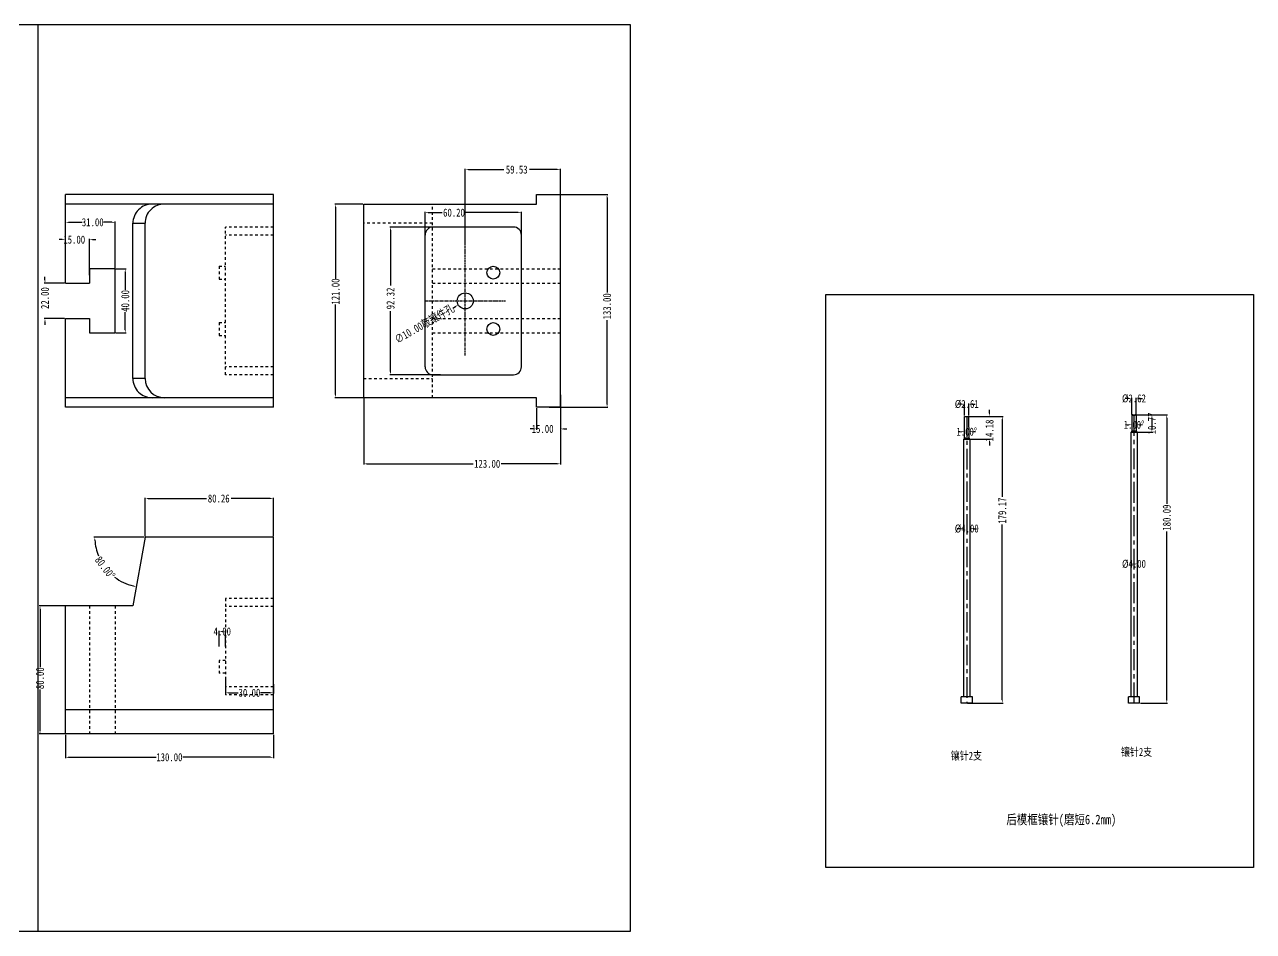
# Model space of a CAD drawing. Header units: millimetres. Extents: x 3432 to 5032, y -1628 to -1061.
# Drawn here: x 4264 to 5032, y -1628 to -1061 of the extents above; entities that cross this region are included whole.
import ezdxf

# ---------------------------------------------------------------- set-up
doc = ezdxf.new("R2010")
doc.units = ezdxf.units.MM
doc.header["$LTSCALE"] = 16.335
doc.header["$PDMODE"] = 3
doc.header["$PDSIZE"] = 0.3125
doc.linetypes.add('CENTER', pattern=[0.6, 0.375, -0.075, 0.075, -0.075])
doc.linetypes.add('HIDDEN', pattern=[0.2, 0.1, -0.1])
doc.layers.get('0').update_dxf_attribs({"linetype": 'CONTINUOUS'})
doc.layers.get('Defpoints').update_dxf_attribs({"linetype": 'CONTINUOUS'})
doc.layers.add('DEFAULT_2', color=8, linetype='HIDDEN')
doc.layers.add('dim', color=82, linetype='CONTINUOUS', lineweight=9)
doc.styles.get("Standard").update_dxf_attribs({"font": 'txt', "width": 0.8})
doc.dimstyles.get("Standard").update_dxf_attribs({"dimtxt": 0.15625, "dimasz": 0.1875, "dimexe": 0.125, "dimexo": 0.0625, "dimtad": 0, "dimtih": 1, "dimtoh": 1, "dimdsep": 46, "dimtxsty": 'Standard', "dimcen": 0.09, "dimadec": 0, "dimazin": 0, "dimtp": 0.01, "dimtm": 0.01, "dimtfac": 1, "dimtofl": 0, "dimtmove": 0, "dimatfit": 3, "dimfxl": 0, "dimtolj": 1, "dimarcsym": 0})
doc.dimstyles.new('STANDARD$0', dxfattribs={"dimscale": 2, "dimtxt": 3, "dimasz": 3, "dimexe": 1.25, "dimexo": 0.625, "dimgap": 0.5, "dimtad": 0, "dimdsep": 46, "dimlunit": 6, "dimtxsty": 'Standard', "dimblk": 'CLOSEDBLANK', "dimcen": 0, "dimclrt": 2, "dimazin": 2, "dimtfac": 2, "dimtmove": 1, "dimatfit": 3, "dimfxl": 0, "dimtolj": 1, "dimtzin": 0, "dimarcsym": 0})

# ---------------------------------------------------------------- blocks, each defined once
blk = doc.blocks.new('*D532')
at = {"layer": 'Defpoints', "color": 0}
for p in [(4534.84, -1236.01), (4543.52, -1231.05)]:
    blk.add_point(p, dxfattribs=at)
at = {"layer": 'dim', "color": 4, "lineweight": -2}
blk.add_line((4531.37, -1237.99), (4533.1, -1237), dxfattribs=at)
at = {"layer": 'dim', "color": 4}
blk.add_solid([(4532.94, -1236.71), (4533.27, -1237.29), (4534.84, -1236.01)], dxfattribs=at)
at = {"layer": 'dim', "color": 6, "insert": (4513.78, -1248.04), "char_height": 5, "attachment_point": 5, "rotation": 29.74925}
blk.add_mtext('\\A1;∅10.00{\\fSimSun|b0|i0|c134|p2;敲镶件孔}', dxfattribs=at)
blk = doc.blocks.new('*D533')
at = {"layer": 'Defpoints', "color": 0}
for p in [(4598.71, -1151.5), (4598.71, -1193.21), (4539.18, -1199.37)]:
    blk.add_point(p, dxfattribs=at)
at = {"layer": 'dim', "color": 4, "lineweight": -2}
for p, q in [((4539.18, -1198.87), (4539.18, -1151)), ((4541.18, -1151.5), (4563.34, -1151.5)), ((4596.71, -1151.5), (4579.34, -1151.5)), ((4598.71, -1192.71), (4598.71, -1151))]:
    blk.add_line(p, q, dxfattribs=at)
at = {"layer": 'dim', "color": 4}
for points in [[(4541.18, -1151.17), (4541.18, -1151.84), (4539.18, -1151.5)], [(4596.71, -1151.17), (4596.71, -1151.84), (4598.71, -1151.5)]]:
    blk.add_solid(points, dxfattribs=at)
at = {"layer": 'dim', "color": 6, "insert": (4571.34, -1151.5), "char_height": 5, "attachment_point": 5}
blk.add_mtext('\\A1;59.53', dxfattribs=at)
blk = doc.blocks.new('*D534')
at = {"layer": 'Defpoints', "color": 0}
for p in [(4583.71, -1300.03), (4598.71, -1300.03), (4583.71, -1313.53)]:
    blk.add_point(p, dxfattribs=at)
at = {"layer": 'dim', "color": 4, "lineweight": -2}
for p, q in [((4583.71, -1300.53), (4583.71, -1314.03)), ((4598.71, -1300.53), (4598.71, -1314.03)), ((4581.71, -1313.53), (4579.71, -1313.53)), ((4600.71, -1313.53), (4602.71, -1313.53))]:
    blk.add_line(p, q, dxfattribs=at)
at = {"layer": 'dim', "color": 4}
for points in [[(4581.71, -1313.19), (4581.71, -1313.86), (4583.71, -1313.53)], [(4600.71, -1313.19), (4600.71, -1313.86), (4598.71, -1313.53)]]:
    blk.add_solid(points, dxfattribs=at)
at = {"layer": 'dim', "color": 6, "insert": (4587.53, -1313.53), "char_height": 5, "attachment_point": 5}
blk.add_mtext('\\A1;15.00', dxfattribs=at)
blk = doc.blocks.new('*D535')
at = {"layer": 'Defpoints', "color": 0}
for p in [(4475.71, -1294.03), (4598.71, -1291.72), (4475.71, -1335.33)]:
    blk.add_point(p, dxfattribs=at)
at = {"layer": 'dim', "color": 4, "lineweight": -2}
for p, q in [((4475.71, -1294.53), (4475.71, -1335.83)), ((4598.71, -1292.22), (4598.71, -1335.83)), ((4477.71, -1335.33), (4544.22, -1335.33)), ((4596.71, -1335.33), (4561.55, -1335.33))]:
    blk.add_line(p, q, dxfattribs=at)
at = {"layer": 'dim', "color": 4}
for points in [[(4477.71, -1335), (4477.71, -1335.66), (4475.71, -1335.33)], [(4596.71, -1335), (4596.71, -1335.66), (4598.71, -1335.33)]]:
    blk.add_solid(points, dxfattribs=at)
at = {"layer": 'dim', "color": 6, "insert": (4552.89, -1335.33), "char_height": 5, "attachment_point": 5}
blk.add_mtext('\\A1;123.00', dxfattribs=at)
blk = doc.blocks.new('*D536')
at = {"layer": 'Defpoints', "color": 0}
for p in [(4339.1, -1357.02), (4339.1, -1381.12), (4419.36, -1381.12)]:
    blk.add_point(p, dxfattribs=at)
at = {"layer": 'dim', "color": 4, "lineweight": -2}
for p, q in [((4339.1, -1380.62), (4339.1, -1356.52)), ((4341.1, -1357.02), (4377.49, -1357.02)), ((4417.36, -1357.02), (4392.82, -1357.02)), ((4419.36, -1380.62), (4419.36, -1356.52))]:
    blk.add_line(p, q, dxfattribs=at)
at = {"layer": 'dim', "color": 4}
for points in [[(4341.1, -1356.69), (4341.1, -1357.35), (4339.1, -1357.02)], [(4417.36, -1356.69), (4417.36, -1357.35), (4419.36, -1357.02)]]:
    blk.add_solid(points, dxfattribs=at)
at = {"layer": 'dim', "color": 6, "insert": (4385.15, -1357.02), "char_height": 5, "attachment_point": 5}
blk.add_mtext('\\A1;80.26', dxfattribs=at)
blk = doc.blocks.new('*D537')
at = {"layer": 'Defpoints', "color": 0}
for p in [(4389.36, -1469.69), (4419.36, -1472.58), (4419.36, -1478.4)]:
    blk.add_point(p, dxfattribs=at)
at = {"layer": 'dim', "color": 4, "lineweight": -2}
for p, q in [((4389.36, -1470.19), (4389.36, -1478.9)), ((4419.36, -1473.08), (4419.36, -1478.9)), ((4391.36, -1478.4), (4397.34, -1478.4)), ((4417.36, -1478.4), (4411.34, -1478.4))]:
    blk.add_line(p, q, dxfattribs=at)
at = {"layer": 'dim', "color": 4}
for points in [[(4391.36, -1478.06), (4391.36, -1478.73), (4389.36, -1478.4)], [(4417.36, -1478.06), (4417.36, -1478.73), (4419.36, -1478.4)]]:
    blk.add_solid(points, dxfattribs=at)
at = {"layer": 'dim', "color": 6, "insert": (4404.34, -1478.4), "char_height": 5, "attachment_point": 5}
blk.add_mtext('\\A1;30.00', dxfattribs=at)
blk = doc.blocks.new('*D538')
at = {"layer": 'Defpoints', "color": 0}
for p in [(4385.36, -1440.13), (4385.36, -1450.07), (4389.36, -1450.07)]:
    blk.add_point(p, dxfattribs=at)
at = {"layer": 'dim', "color": 4, "lineweight": -2}
for p, q in [((4385.36, -1449.57), (4385.36, -1439.63)), ((4389.36, -1449.57), (4389.36, -1439.63))]:
    blk.add_line(p, q, dxfattribs=at)
at = {"layer": 'dim', "color": 4}
for points in [[(4387.36, -1439.8), (4387.36, -1440.47), (4385.36, -1440.13)], [(4387.36, -1439.8), (4387.36, -1440.47), (4389.36, -1440.13)]]:
    blk.add_solid(points, dxfattribs=at)
at = {"layer": 'dim', "color": 6, "insert": (4387.36, -1440.13), "char_height": 5, "attachment_point": 5}
blk.add_mtext('\\A1;4.00', dxfattribs=at)
blk = doc.blocks.new('*D539')
at = {"layer": 'Defpoints', "color": 0}
for p in [(4289.36, -1504.12), (4419.36, -1504.12), (4289.36, -1518.68)]:
    blk.add_point(p, dxfattribs=at)
at = {"layer": 'dim', "color": 4, "lineweight": -2}
for p, q in [((4289.36, -1504.62), (4289.36, -1519.18)), ((4419.36, -1504.62), (4419.36, -1519.18)), ((4291.36, -1518.68), (4345.97, -1518.68)), ((4417.36, -1518.68), (4362.64, -1518.68))]:
    blk.add_line(p, q, dxfattribs=at)
at = {"layer": 'dim', "color": 4}
for points in [[(4291.36, -1518.35), (4291.36, -1519.01), (4289.36, -1518.68)], [(4417.36, -1518.35), (4417.36, -1519.01), (4419.36, -1518.68)]]:
    blk.add_solid(points, dxfattribs=at)
at = {"layer": 'dim', "color": 6, "insert": (4354.3, -1518.68), "char_height": 5, "attachment_point": 5}
blk.add_mtext('\\A1;130.00', dxfattribs=at)
blk = doc.blocks.new('*D540')
at = {"layer": 'Defpoints', "color": 0}
for p in [(4339.1, -1381.12), (4339.1, -1381.12), (4419.36, -1381.12), (4320.34, -1406.32), (4331.51, -1424.12)]:
    blk.add_point(p, dxfattribs=at)
at = {"layer": 'dim', "color": 4, "lineweight": -2}
blk.add_line((4338.6, -1381.12), (4307.18, -1381.12), dxfattribs=at)
for start, end in [(183.64846, 202.0193), (232.78634, 256.35154)]:
    blk.add_arc((4339.1, -1381.12), 31.41, start, end, dxfattribs=at)
at = {"layer": 'dim', "color": 4}
for points in [[(4307.41, -1383.13), (4308.08, -1383.11), (4307.68, -1381.12)], [(4331.75, -1411.32), (4331.62, -1411.97), (4333.64, -1412.06)]]:
    blk.add_solid(points, dxfattribs=at)
at = {"layer": 'dim', "color": 6, "insert": (4314.14, -1400.2), "char_height": 5, "attachment_point": 5, "rotation": 307.40282}
blk.add_mtext('\\A1;80.00°', dxfattribs=at)
blk = doc.blocks.new('*D541')
at = {"layer": 'Defpoints', "color": 0}
for p in [(4294.51, -1424.12), (4273.48, -1504.12), (4294.51, -1504.12)]:
    blk.add_point(p, dxfattribs=at)
at = {"layer": 'dim', "color": 4, "lineweight": -2}
for p, q in [((4294.01, -1424.12), (4272.98, -1424.12)), ((4273.48, -1426.12), (4273.48, -1462.28)), ((4273.48, -1502.12), (4273.48, -1476.28)), ((4294.01, -1504.12), (4272.98, -1504.12))]:
    blk.add_line(p, q, dxfattribs=at)
at = {"layer": 'dim', "color": 4}
for points in [[(4273.15, -1426.12), (4273.82, -1426.12), (4273.48, -1424.12)], [(4273.15, -1502.12), (4273.82, -1502.12), (4273.48, -1504.12)]]:
    blk.add_solid(points, dxfattribs=at)
at = {"layer": 'dim', "color": 6, "insert": (4273.48, -1469.28), "char_height": 5, "attachment_point": 5, "rotation": 90}
blk.add_mtext('\\A1;80.00', dxfattribs=at)
blk = doc.blocks.new('*D542')
at = {"layer": 'Defpoints', "color": 0}
for p in [(4475.71, -1173.03), (4458.15, -1294.03), (4493.33, -1294.03)]:
    blk.add_point(p, dxfattribs=at)
at = {"layer": 'dim', "color": 4, "lineweight": -2}
for p, q in [((4475.21, -1173.03), (4457.65, -1173.03)), ((4458.15, -1175.03), (4458.15, -1219.68)), ((4458.15, -1292.03), (4458.15, -1235.68)), ((4492.83, -1294.03), (4457.65, -1294.03))]:
    blk.add_line(p, q, dxfattribs=at)
at = {"layer": 'dim', "color": 4}
for points in [[(4457.82, -1175.03), (4458.48, -1175.03), (4458.15, -1173.03)], [(4457.82, -1292.03), (4458.48, -1292.03), (4458.15, -1294.03)]]:
    blk.add_solid(points, dxfattribs=at)
at = {"layer": 'dim', "color": 6, "insert": (4458.15, -1227.68), "char_height": 5, "attachment_point": 5, "rotation": 90}
blk.add_mtext('\\A1;121.00', dxfattribs=at)
blk = doc.blocks.new('*D543')
at = {"layer": 'Defpoints', "color": 0}
for p in [(4591.21, -1167.03), (4591.21, -1300.03), (4627.8, -1300.03)]:
    blk.add_point(p, dxfattribs=at)
at = {"layer": 'dim', "color": 4, "lineweight": -2}
for p, q in [((4591.71, -1167.03), (4628.3, -1167.03)), ((4627.8, -1169.03), (4627.8, -1228.25)), ((4627.8, -1298.03), (4627.8, -1245.59)), ((4591.71, -1300.03), (4628.3, -1300.03))]:
    blk.add_line(p, q, dxfattribs=at)
at = {"layer": 'dim', "color": 4}
for points in [[(4627.47, -1169.03), (4628.14, -1169.03), (4627.8, -1167.03)], [(4627.47, -1298.03), (4628.14, -1298.03), (4627.8, -1300.03)]]:
    blk.add_solid(points, dxfattribs=at)
at = {"layer": 'dim', "color": 6, "insert": (4627.8, -1236.92), "char_height": 5, "attachment_point": 5, "rotation": 90}
blk.add_mtext('\\A1;133.00', dxfattribs=at)
blk = doc.blocks.new('*D544')
at = {"layer": 'Defpoints', "color": 0}
for p in [(4289.36, -1222.53), (4276.58, -1244.53), (4289.36, -1244.53)]:
    blk.add_point(p, dxfattribs=at)
at = {"layer": 'dim', "color": 4, "lineweight": -2}
for p, q in [((4276.58, -1220.53), (4276.58, -1218.53)), ((4288.86, -1222.53), (4276.08, -1222.53)), ((4288.86, -1244.53), (4276.08, -1244.53)), ((4276.58, -1246.53), (4276.58, -1248.53))]:
    blk.add_line(p, q, dxfattribs=at)
at = {"layer": 'dim', "color": 4}
for points in [[(4276.24, -1220.53), (4276.91, -1220.53), (4276.58, -1222.53)], [(4276.24, -1246.53), (4276.91, -1246.53), (4276.58, -1244.53)]]:
    blk.add_solid(points, dxfattribs=at)
at = {"layer": 'dim', "color": 6, "insert": (4276.58, -1231.79), "char_height": 5, "attachment_point": 5, "rotation": 90}
blk.add_mtext('\\A1;22.00', dxfattribs=at)
blk = doc.blocks.new('*D545')
at = {"layer": 'Defpoints', "color": 0}
for p in [(4320.36, -1213.53), (4320.36, -1253.53), (4326.74, -1253.53)]:
    blk.add_point(p, dxfattribs=at)
at = {"layer": 'dim', "color": 4, "lineweight": -2}
for p, q in [((4320.86, -1213.53), (4327.24, -1213.53)), ((4326.74, -1215.53), (4326.74, -1226.53)), ((4326.74, -1251.53), (4326.74, -1240.53)), ((4320.86, -1253.53), (4327.24, -1253.53))]:
    blk.add_line(p, q, dxfattribs=at)
at = {"layer": 'dim', "color": 4}
for points in [[(4326.41, -1215.53), (4327.08, -1215.53), (4326.74, -1213.53)], [(4326.41, -1251.53), (4327.08, -1251.53), (4326.74, -1253.53)]]:
    blk.add_solid(points, dxfattribs=at)
at = {"layer": 'dim', "color": 6, "insert": (4326.74, -1233.53), "char_height": 5, "attachment_point": 5, "rotation": 90}
blk.add_mtext('\\A1;40.00', dxfattribs=at)
blk = doc.blocks.new('*D546')
at = {"layer": 'Defpoints', "color": 0}
for p in [(4289.36, -1195.27), (4289.36, -1208.05), (4304.36, -1218.03)]:
    blk.add_point(p, dxfattribs=at)
at = {"layer": 'dim', "color": 4, "lineweight": -2}
for p, q in [((4287.36, -1195.27), (4285.36, -1195.27)), ((4289.36, -1207.55), (4289.36, -1194.77)), ((4304.36, -1217.53), (4304.36, -1194.77)), ((4306.36, -1195.27), (4308.36, -1195.27))]:
    blk.add_line(p, q, dxfattribs=at)
at = {"layer": 'dim', "color": 4}
for points in [[(4287.36, -1194.94), (4287.36, -1195.6), (4289.36, -1195.27)], [(4306.36, -1194.94), (4306.36, -1195.6), (4304.36, -1195.27)]]:
    blk.add_solid(points, dxfattribs=at)
at = {"layer": 'dim', "color": 6, "insert": (4294.86, -1195.27), "char_height": 5, "attachment_point": 5}
blk.add_mtext('\\A1;15.00', dxfattribs=at)
blk = doc.blocks.new('*D488')
at = {"layer": 'Defpoints', "color": 0}
for p in [(4289.36, -1184.42), (4289.36, -1208.05), (4320.36, -1213.53)]:
    blk.add_point(p, dxfattribs=at)
at = {"layer": 'dim', "color": 4, "lineweight": -2}
for p, q in [((4289.36, -1207.55), (4289.36, -1183.92)), ((4291.36, -1184.42), (4299.77, -1184.42)), ((4318.36, -1184.42), (4313.1, -1184.42)), ((4320.36, -1213.03), (4320.36, -1183.92))]:
    blk.add_line(p, q, dxfattribs=at)
at = {"layer": 'dim', "color": 4}
for points in [[(4291.36, -1184.08), (4291.36, -1184.75), (4289.36, -1184.42)], [(4318.36, -1184.08), (4318.36, -1184.75), (4320.36, -1184.42)]]:
    blk.add_solid(points, dxfattribs=at)
at = {"layer": 'dim', "color": 6, "insert": (4306.43, -1184.42), "char_height": 5, "attachment_point": 5}
blk.add_mtext('\\A1;31.00', dxfattribs=at)
blk = doc.blocks.new('*D547')
at = {"layer": 'Defpoints', "color": 0}
for p in [(4514.08, -1178.39), (4574.28, -1192.37), (4514.08, -1206.55)]:
    blk.add_point(p, dxfattribs=at)
at = {"layer": 'dim', "color": 4, "lineweight": -2}
for p, q in [((4514.08, -1206.05), (4514.08, -1177.89)), ((4516.08, -1178.39), (4524.82, -1178.39)), ((4572.28, -1178.39), (4539.49, -1178.39)), ((4574.28, -1191.87), (4574.28, -1177.89))]:
    blk.add_line(p, q, dxfattribs=at)
at = {"layer": 'dim', "color": 4}
for points in [[(4516.08, -1178.06), (4516.08, -1178.73), (4514.08, -1178.39)], [(4572.28, -1178.06), (4572.28, -1178.73), (4574.28, -1178.39)]]:
    blk.add_solid(points, dxfattribs=at)
at = {"layer": 'dim', "color": 6, "insert": (4532.15, -1178.39), "char_height": 5, "attachment_point": 5}
blk.add_mtext('\\A1;60.20', dxfattribs=at)
blk = doc.blocks.new('*D548')
at = {"layer": 'Defpoints', "color": 0}
for p in [(4522.35, -1187.37), (4492.5, -1279.69), (4524.23, -1279.69)]:
    blk.add_point(p, dxfattribs=at)
at = {"layer": 'dim', "color": 4, "lineweight": -2}
for p, q in [((4521.85, -1187.37), (4492, -1187.37)), ((4492.5, -1189.37), (4492.5, -1223.99)), ((4492.5, -1277.69), (4492.5, -1239.99)), ((4523.73, -1279.69), (4492, -1279.69))]:
    blk.add_line(p, q, dxfattribs=at)
at = {"layer": 'dim', "color": 4}
for points in [[(4492.16, -1189.37), (4492.83, -1189.37), (4492.5, -1187.37)], [(4492.16, -1277.69), (4492.83, -1277.69), (4492.5, -1279.69)]]:
    blk.add_solid(points, dxfattribs=at)
at = {"layer": 'dim', "color": 6, "insert": (4492.5, -1231.99), "char_height": 5, "attachment_point": 5, "rotation": 90}
blk.add_mtext('\\A1;92.32', dxfattribs=at)
blk = doc.blocks.new('*D583')
at = {"layer": 'Defpoints', "color": 0}
for p in [(4957.03, -1304.74), (4957.5, -1315.52), (4968.22, -1315.52)]:
    blk.add_point(p, dxfattribs=at)
at = {"layer": 'dim', "color": 4, "lineweight": -2}
for p, q in [((4957.53, -1304.74), (4968.72, -1304.74)), ((4968.22, -1306.74), (4968.22, -1313.52)), ((4958, -1315.52), (4968.72, -1315.52))]:
    blk.add_line(p, q, dxfattribs=at)
at = {"layer": 'dim', "color": 4}
for points in [[(4967.89, -1306.74), (4968.55, -1306.74), (4968.22, -1304.74)], [(4967.89, -1313.52), (4968.55, -1313.52), (4968.22, -1315.52)]]:
    blk.add_solid(points, dxfattribs=at)
at = {"layer": 'dim', "color": 6, "insert": (4968.22, -1310.13), "char_height": 5, "attachment_point": 5, "rotation": 90}
blk.add_mtext('\\A1;10.77', dxfattribs=at)
blk = doc.blocks.new('*D584')
at = {"layer": 'Defpoints', "color": 0}
for p in [(4957.03, -1304.74), (4960.53, -1484.83), (4977.51, -1484.83)]:
    blk.add_point(p, dxfattribs=at)
at = {"layer": 'dim', "color": 4, "lineweight": -2}
for p, q in [((4957.53, -1304.74), (4978.01, -1304.74)), ((4977.51, -1306.74), (4977.51, -1360.29)), ((4977.51, -1482.83), (4977.51, -1377.62)), ((4961.03, -1484.83), (4978.01, -1484.83))]:
    blk.add_line(p, q, dxfattribs=at)
at = {"layer": 'dim', "color": 4}
for points in [[(4977.18, -1306.74), (4977.85, -1306.74), (4977.51, -1304.74)], [(4977.18, -1482.83), (4977.85, -1482.83), (4977.51, -1484.83)]]:
    blk.add_solid(points, dxfattribs=at)
at = {"layer": 'dim', "color": 6, "insert": (4977.51, -1368.95), "char_height": 5, "attachment_point": 5, "rotation": 90}
blk.add_mtext('\\A1;180.09', dxfattribs=at)
blk = doc.blocks.new('*D585')
at = {"layer": 'Defpoints', "color": 0}
for p in [(4955.03, -1393.86), (4959.03, -1393.86), (4955.03, -1397.89)]:
    blk.add_point(p, dxfattribs=at)
at = {"layer": 'dim', "color": 4, "lineweight": -2}
for p, q in [((4955.03, -1394.36), (4955.03, -1398.39)), ((4959.03, -1394.36), (4959.03, -1398.39))]:
    blk.add_line(p, q, dxfattribs=at)
at = {"layer": 'dim', "color": 4}
for points in [[(4957.03, -1397.55), (4957.03, -1398.22), (4955.03, -1397.89)], [(4957.03, -1397.55), (4957.03, -1398.22), (4959.03, -1397.89)]]:
    blk.add_solid(points, dxfattribs=at)
at = {"layer": 'dim', "color": 6, "insert": (4957.03, -1397.89), "char_height": 5, "attachment_point": 5}
blk.add_mtext('\\A1;%%c4.00', dxfattribs=at)
blk = doc.blocks.new('*D586')
at = {"layer": 'Defpoints', "color": 0}
for p in [(4955.72, -1294.54), (4955.72, -1304.98), (4958.34, -1304.74)]:
    blk.add_point(p, dxfattribs=at)
at = {"layer": 'dim', "color": 4, "lineweight": -2}
for p, q in [((4953.72, -1294.54), (4951.72, -1294.54)), ((4955.72, -1304.48), (4955.72, -1294.04)), ((4958.34, -1304.24), (4958.34, -1294.04)), ((4960.34, -1294.54), (4962.34, -1294.54))]:
    blk.add_line(p, q, dxfattribs=at)
at = {"layer": 'dim', "color": 4}
for points in [[(4953.72, -1294.2), (4953.72, -1294.87), (4955.72, -1294.54)], [(4960.34, -1294.2), (4960.34, -1294.87), (4958.34, -1294.54)]]:
    blk.add_solid(points, dxfattribs=at)
at = {"layer": 'dim', "color": 6, "insert": (4957.03, -1294.54), "char_height": 5, "attachment_point": 5}
blk.add_mtext('\\A1;%%c2.62', dxfattribs=at)
blk = doc.blocks.new('*D587')
at = {"layer": 'Defpoints', "color": 0}
for p in [(4853.83, -1298.04), (4851.22, -1305.64), (4853.83, -1305.66)]:
    blk.add_point(p, dxfattribs=at)
at = {"layer": 'dim', "color": 4, "lineweight": -2}
for p, q in [((4851.22, -1305.14), (4851.22, -1297.54)), ((4853.83, -1305.16), (4853.83, -1297.54)), ((4849.22, -1298.04), (4847.22, -1298.04)), ((4855.83, -1298.04), (4857.83, -1298.04))]:
    blk.add_line(p, q, dxfattribs=at)
at = {"layer": 'dim', "color": 4}
for points in [[(4849.22, -1297.71), (4849.22, -1298.38), (4851.22, -1298.04)], [(4855.83, -1297.71), (4855.83, -1298.38), (4853.83, -1298.04)]]:
    blk.add_solid(points, dxfattribs=at)
at = {"layer": 'dim', "color": 6, "insert": (4852.53, -1298.04), "char_height": 5, "attachment_point": 5}
blk.add_mtext('\\A1;%%c2.61', dxfattribs=at)
blk = doc.blocks.new('*D588')
at = {"layer": 'Defpoints', "color": 0}
for p in [(4852.53, -1305.66), (4852.53, -1319.84), (4866.75, -1319.84)]:
    blk.add_point(p, dxfattribs=at)
at = {"layer": 'dim', "color": 4, "lineweight": -2}
for p, q in [((4866.75, -1303.66), (4866.75, -1301.66)), ((4853.03, -1305.66), (4867.25, -1305.66)), ((4853.03, -1319.84), (4867.25, -1319.84)), ((4866.75, -1321.84), (4866.75, -1323.84))]:
    blk.add_line(p, q, dxfattribs=at)
at = {"layer": 'dim', "color": 4}
for points in [[(4866.42, -1303.66), (4867.08, -1303.66), (4866.75, -1305.66)], [(4866.42, -1321.84), (4867.08, -1321.84), (4866.75, -1319.84)]]:
    blk.add_solid(points, dxfattribs=at)
at = {"layer": 'dim', "color": 6, "insert": (4866.75, -1314.53), "char_height": 5, "attachment_point": 5, "rotation": 90}
blk.add_mtext('\\A1;14.18', dxfattribs=at)
blk = doc.blocks.new('*D589')
at = {"layer": 'Defpoints', "color": 0}
for p in [(4852.53, -1305.66), (4852.53, -1484.83), (4874.73, -1484.83)]:
    blk.add_point(p, dxfattribs=at)
at = {"layer": 'dim', "color": 4, "lineweight": -2}
for p, q in [((4853.03, -1305.66), (4875.23, -1305.66)), ((4874.73, -1307.66), (4874.73, -1355.93)), ((4874.73, -1482.83), (4874.73, -1373.26)), ((4853.03, -1484.83), (4875.23, -1484.83))]:
    blk.add_line(p, q, dxfattribs=at)
at = {"layer": 'dim', "color": 4}
for points in [[(4874.4, -1307.66), (4875.06, -1307.66), (4874.73, -1305.66)], [(4874.4, -1482.83), (4875.06, -1482.83), (4874.73, -1484.83)]]:
    blk.add_solid(points, dxfattribs=at)
at = {"layer": 'dim', "color": 6, "insert": (4874.73, -1364.59), "char_height": 5, "attachment_point": 5, "rotation": 90}
blk.add_mtext('\\A1;179.17', dxfattribs=at)
blk = doc.blocks.new('*D590')
at = {"layer": 'Defpoints', "color": 0}
for p in [(4850.53, -1375.85), (4850.53, -1375.85), (4854.53, -1375.85)]:
    blk.add_point(p, dxfattribs=at)
at = {"layer": 'dim', "color": 4, "lineweight": -2}
for p, q in [((4848.53, -1375.85), (4846.53, -1375.85)), ((4856.53, -1375.85), (4858.53, -1375.85))]:
    blk.add_line(p, q, dxfattribs=at)
at = {"layer": 'dim', "color": 4}
for points in [[(4848.53, -1375.52), (4848.53, -1376.19), (4850.53, -1375.85)], [(4856.53, -1375.52), (4856.53, -1376.19), (4854.53, -1375.85)]]:
    blk.add_solid(points, dxfattribs=at)
at = {"layer": 'dim', "color": 6, "insert": (4852.53, -1375.85), "char_height": 5, "attachment_point": 5}
blk.add_mtext('\\A1;%%c4.00', dxfattribs=at)
blk = doc.blocks.new('*D591')
at = {"layer": 'Defpoints', "color": 0}
for p in [(4955.72, -1304.74), (4958.34, -1304.74), (4956.58, -1310.94), (4955.63, -1315.01), (4958.43, -1315.01)]:
    blk.add_point(p, dxfattribs=at)
at = {"layer": 'dim', "color": 4, "lineweight": -2}
for start, end in [(268.03068, 268.76534), (271.23466, 271.96932)]:
    blk.add_arc((4957.03, -1154.96), 155.98, start, end, dxfattribs=at)
at = {"layer": 'dim', "color": 4}
for points in [[(4953.67, -1310.57), (4953.66, -1311.24), (4955.67, -1310.93)], [(4960.4, -1311.24), (4960.39, -1310.57), (4958.39, -1310.93)]]:
    blk.add_solid(points, dxfattribs=at)
at = {"layer": 'dim', "color": 6, "insert": (4957.03, -1310.94), "char_height": 5, "attachment_point": 5}
blk.add_mtext('\\A1;1.00°', dxfattribs=at)
blk = doc.blocks.new('*D592')
at = {"layer": 'Defpoints', "color": 0}
for p in [(4851.22, -1305.66), (4853.83, -1305.66), (4851.1, -1319.34), (4852.06, -1315.28), (4853.95, -1319.34)]:
    blk.add_point(p, dxfattribs=at)
at = {"layer": 'dim', "color": 4, "lineweight": -2}
for start, end in [(268.06223, 268.78111), (271.21889, 271.93777)]:
    blk.add_arc((4852.53, -1155.88), 159.4, start, end, dxfattribs=at)
at = {"layer": 'dim', "color": 4}
for points in [[(4849.14, -1314.91), (4849.13, -1315.58), (4851.14, -1315.27)], [(4855.92, -1315.58), (4855.91, -1314.91), (4853.92, -1315.27)]]:
    blk.add_solid(points, dxfattribs=at)
at = {"layer": 'dim', "color": 6, "insert": (4852.53, -1315.28), "char_height": 5, "attachment_point": 5}
blk.add_mtext('\\A1;1.00°', dxfattribs=at)

msp = doc.modelspace()

# ---------------------------------------------------------------- linework, layer by layer
msp.add_line((4272.098, -1060.875), (4272.098, -1627.503))
at = {"color": 7, "linetype": 'Continuous'}
for p, q in [((4289.361, -1222.526), (4289.361, -1167.026)), ((4419.361, -1167.026), (4289.361, -1167.026)), ((4419.361, -1300.026), (4419.361, -1167.026)), ((4419.361, -1300.026), (4419.361, -1167.026)), ((4583.712, -1173.026), (4583.712, -1167.026)), ((4583.712, -1167.026), (4598.712, -1167.026)), ((4598.712, -1300.026), (4598.712, -1167.026)), ((4419.361, -1173.026), (4289.361, -1173.026)), ((4475.712, -1294.026), (4475.712, -1173.026)), ((4475.712, -1173.026), (4583.712, -1173.026)), ((4331.515, -1282.026), (4331.515, -1185.026)), ((4331.515, -1185.026), (4339.097, -1185.026)), ((4339.097, -1282.026), (4339.097, -1185.026)), ((4569.282, -1187.366), (4519.082, -1187.366)), ((4514.082, -1274.686), (4514.082, -1192.366)), ((4574.282, -1274.686), (4574.282, -1192.366)), ((4289.361, -1300.026), (4289.361, -1244.526)), ((4339.097, -1282.026), (4331.515, -1282.026)), ((4519.082, -1279.686), (4569.282, -1279.686)), ((4419.361, -1294.026), (4289.361, -1294.026)), ((4583.712, -1294.026), (4475.712, -1294.026)), ((4583.712, -1300.026), (4583.712, -1294.026)), ((4419.361, -1300.026), (4289.361, -1300.026)), ((4598.712, -1300.026), (4583.712, -1300.026)), ((4955.724, -1304.744), (4955.634, -1315.014)), ((4955.724, -1304.744), (4958.338, -1304.744)), ((4958.338, -1304.744), (4958.427, -1315.014)), ((4851.101, -1319.337), (4851.221, -1305.663)), ((4851.222, -1305.663), (4853.833, -1305.663)), ((4853.954, -1319.337), (4853.835, -1305.663)), ((4850.528, -1319.841), (4850.528, -1480.831)), ((4850.528, -1319.841), (4854.528, -1319.841)), ((4851.221, -1319.338), (4850.718, -1319.841)), ((4853.835, -1319.338), (4851.221, -1319.338)), ((4853.835, -1319.338), (4854.338, -1319.841)), ((4854.528, -1319.841), (4854.528, -1480.831)), ((4955.031, -1315.517), (4955.031, -1480.831)), ((4955.031, -1315.517), (4959.031, -1315.517)), ((4955.724, -1315.014), (4955.221, -1315.517)), ((4958.338, -1315.014), (4955.724, -1315.014)), ((4958.338, -1315.014), (4958.841, -1315.517)), ((4959.031, -1315.517), (4959.031, -1480.831)), ((4339.097, -1381.12), (4331.515, -1424.12)), ((4419.361, -1381.12), (4339.097, -1381.12)), ((4419.361, -1504.12), (4419.361, -1381.12)), ((4289.361, -1504.12), (4289.361, -1424.12)), ((4331.515, -1424.12), (4289.361, -1424.12)), ((4856.028, -1480.831), (4849.028, -1480.831)), ((4849.028, -1484.831), (4849.028, -1480.831)), ((4856.028, -1484.831), (4856.028, -1480.831)), ((4960.531, -1480.831), (4953.531, -1480.831)), ((4953.531, -1484.831), (4953.531, -1480.831)), ((4960.531, -1484.831), (4960.531, -1480.831)), ((4419.361, -1489.12), (4289.361, -1489.12)), ((4856.028, -1484.831), (4849.028, -1484.831)), ((4960.531, -1484.831), (4953.531, -1484.831)), ((4419.361, -1504.12), (4289.361, -1504.12))]:
    msp.add_line(p, q, dxfattribs=at)
at = {"color": 1, "linetype": 'CENTER', "ltscale": 0.312233}
for p, q in [((4539.182, -1267.686), (4539.182, -1199.366)), ((4514.082, -1233.526), (4564.282, -1233.526))]:
    msp.add_line(p, q, dxfattribs=at)
at = {"color": 2, "linetype": 'Continuous'}
for p, q in [((4304.361, -1213.526), (4304.361, -1222.526)), ((4320.361, -1213.526), (4304.361, -1213.526)), ((4320.361, -1253.526), (4320.361, -1213.526)), ((4289.361, -1222.526), (4304.361, -1222.526)), ((4289.361, -1244.526), (4304.361, -1244.526)), ((4304.361, -1244.526), (4304.361, -1253.526)), ((4304.361, -1253.526), (4320.361, -1253.526))]:
    msp.add_line(p, q, dxfattribs=at)
at = {"color": 1, "linetype": 'CENTER', "ltscale": 2.13356}
msp.add_line((4957.031, -1304.744), (4957.031, -1484.831), dxfattribs=at)
at = {"color": 1, "linetype": 'CENTER', "ltscale": 2.079776}
msp.add_line((4852.528, -1305.663), (4852.528, -1484.831), dxfattribs=at)
for points in [[(3431.544, -1060.875), (4642.265, -1060.875), (4642.265, -1627.503), (3431.544, -1627.503)], [(4764.55, -1229.564), (5031.657, -1229.564), (5031.657, -1587.529), (4764.55, -1587.529)]]:
    msp.add_lwpolyline(points, close=True)
at = {"color": 7, "linetype": 'Continuous'}
for centre in [(4556.711, -1215.93), (4556.711, -1251.123)]:
    msp.add_circle(centre, 4, dxfattribs=at)
msp.add_circle((4539.182, -1233.526), 5)
for centre, start, end in [((4519.082, -1192.366), 90, 180), ((4569.282, -1192.366), 0, 90), ((4519.082, -1274.686), 180, 270), ((4569.282, -1274.686), 270, 0)]:
    msp.add_arc(centre, 5, start, end, dxfattribs=at)
for centre, major_axis, start_param, end_param in [((4343.7, -1185.026), (12.185, 0), 1.5707963, 3.1415927), ((4351.282, -1185.026), (12.185, 0), 1.5707963, 3.1415927), ((4343.7, -1282.026), (12.185, 0), -3.1415927, -1.5707963), ((4351.282, -1282.026), (-12.185, 0), 0, 1.5707963)]:
    msp.add_ellipse(centre, major_axis=major_axis, ratio=0.9848078, start_param=start_param, end_param=end_param, dxfattribs=at)
at = {"layer": 'DEFAULT_2', "color": 8, "linetype": 'HIDDEN'}
for p, q in [((4518.712, -1294.026), (4518.712, -1173.026)), ((4389.361, -1279.686), (4389.361, -1187.366)), ((4419.361, -1187.366), (4389.361, -1187.366)), ((4518.712, -1185.026), (4475.712, -1185.026)), ((4419.361, -1192.366), (4389.361, -1192.366)), ((4385.361, -1211.93), (4385.361, -1219.93)), ((4385.361, -1211.93), (4389.361, -1211.93)), ((4385.361, -1219.93), (4389.361, -1219.93)), ((4518.712, -1213.526), (4598.712, -1213.526)), ((4518.712, -1222.526), (4598.712, -1222.526)), ((4385.361, -1247.123), (4385.361, -1255.123)), ((4385.361, -1247.123), (4389.361, -1247.123)), ((4518.712, -1244.526), (4598.712, -1244.526)), ((4385.361, -1255.123), (4389.361, -1255.123)), ((4518.712, -1253.526), (4598.712, -1253.526)), ((4419.361, -1274.686), (4389.361, -1274.686)), ((4419.361, -1279.686), (4389.361, -1279.686)), ((4475.712, -1282.026), (4518.712, -1282.026)), ((4389.361, -1419.49), (4389.361, -1479.69)), ((4419.361, -1419.49), (4389.361, -1419.49)), ((4304.361, -1424.12), (4304.361, -1504.12)), ((4320.361, -1424.12), (4320.361, -1504.12)), ((4419.361, -1424.49), (4389.361, -1424.49)), ((4385.361, -1458.119), (4385.361, -1466.119)), ((4389.361, -1458.119), (4385.361, -1458.119)), ((4389.361, -1466.119), (4385.361, -1466.119)), ((4419.361, -1474.69), (4389.361, -1474.69)), ((4419.361, -1479.69), (4389.361, -1479.69))]:
    msp.add_line(p, q, dxfattribs=at)
for points, knots in [([(4955.805, -1304.744), (4955.87, -1304.744), (4956.031, -1304.782), (4956.305, -1304.849), (4956.648, -1304.915), (4956.899, -1304.934), (4957.031, -1304.934)], [0, 0, 0, 0, 0.1576238, 0.3934855, 0.6829914, 1, 1, 1, 1]), ([(4956.088, -1304.793), (4956.06, -1304.786), (4955.968, -1304.766), (4955.875, -1304.744), (4955.81, -1304.744)], [0, 0, 0, 0, 0.3094154, 1, 1, 1, 1]), ([(4957.031, -1304.928), (4956.858, -1304.928), (4956.54, -1304.898), (4956.23, -1304.826), (4956.088, -1304.793)], [0, 0, 0, 0, 0.5417209, 1, 1, 1, 1]), ([(4957.031, -1304.934), (4957.162, -1304.934), (4957.413, -1304.915), (4957.757, -1304.849), (4958.03, -1304.782), (4958.191, -1304.744), (4958.256, -1304.744)], [0, 0, 0, 0, 0.3170037, 0.6065253, 0.8423917, 1, 1, 1, 1]), ([(4957.972, -1304.793), (4957.83, -1304.826), (4957.521, -1304.898), (4957.203, -1304.928), (4957.031, -1304.928)], [0, 0, 0, 0, 0.4583955, 1, 1, 1, 1]), ([(4958.252, -1304.744), (4958.234, -1304.744), (4958.139, -1304.753), (4958.047, -1304.775), (4957.972, -1304.793)], [0, 0, 0, 0, 0.1871862, 1, 1, 1, 1])]:
    msp.add_open_spline(points, degree=3, knots=knots, dxfattribs=at)

# ---------------------------------------------------------------- texts
at = {"attachment_point": 1}
for s, insert, char_height, width in [('{\\fSimSun|b0|i0|c134|p2;镶针}2{\\fSimSun|b0|i0|c134|p2;支}', (4948.882, -1512.865), 5, 33.51686), ('{\\fSimSun|b0|i0|c134|p2;镶针}2{\\fSimSun|b0|i0|c134|p2;支}', (4842.543, -1515.244), 5, 33.51686), ('{\\fSimSun|b0|i0|c134|p2;后模框镶针(磨短6.2mm)}', (4877.264, -1554.562), 6, 76.2511)]:
    msp.add_mtext(s, dxfattribs=dict(at, insert=insert, char_height=char_height, width=width))

# ---------------------------------------------------------------- dimensions: what is measured, and where the dimension line sits
at = {"layer": 'dim'}
for base, p1, p2, picture, middle in [((4598.712, -1151.504), (4539.182, -1199.366), (4598.712, -1193.214), '*D533', (4571.341, -1151.504)), ((4289.361, -1184.418), (4320.361, -1213.526), (4289.361, -1208.053), '*D488', (4306.433, -1184.418)), ((4514.082, -1178.394), (4574.282, -1192.366), (4514.082, -1206.554), '*D547', (4532.153, -1178.394)), ((4289.361, -1195.269), (4304.361, -1218.026), (4289.361, -1208.053), '*D546', (4294.856, -1195.269)), ((4475.712, -1335.33), (4598.712, -1291.724), (4475.712, -1294.026), '*D535', (4552.888, -1335.33)), ((4583.712, -1313.527), (4598.712, -1300.026), (4583.712, -1300.026), '*D534', (4587.526, -1313.527)), ((4339.097, -1357.021), (4419.361, -1381.12), (4339.097, -1381.12), '*D536', (4385.153, -1357.021)), ((4385.361, -1440.132), (4389.361, -1450.073), (4385.361, -1450.073), '*D538', (4387.361, -1440.132)), ((4419.361, -1478.397), (4389.361, -1469.69), (4419.361, -1472.584), '*D537', (4404.34, -1478.397)), ((4289.361, -1518.679), (4419.361, -1504.12), (4289.361, -1504.12), '*D539', (4354.303, -1518.679))]:
    dim = msp.add_linear_dim(base=base, p1=p1, p2=p2, dimstyle='STANDARD$0', override={"dimscale": 1, "dimtxt": 5, "dimasz": 2, "dimexe": 0.49975, "dimexo": 0.49975, "dimgap": 0, "dimzin": 0, "dimlunit": 2, "dimclrd": 4, "dimclre": 4, "dimclrt": 6, "dimazin": 0, "dimtfac": 1, "dimtofl": 0, "dimtmove": 0}, dxfattribs=at)
    dim.commit()
    dim.dimension.update_dxf_attribs({"geometry": picture, "text_midpoint": middle, "dimtype": 160})
for base, p1, p2, picture, middle in [((4627.803, -1300.026), (4591.212, -1167.026), (4591.212, -1300.026), '*D543', (4627.803, -1236.921)), ((4458.15, -1294.026), (4475.712, -1173.026), (4493.325, -1294.026), '*D542', (4458.15, -1227.682)), ((4492.497, -1279.686), (4522.351, -1187.366), (4524.227, -1279.686), '*D548', (4492.497, -1231.986)), ((4276.577, -1244.526), (4289.361, -1222.526), (4289.361, -1244.526), '*D544', (4276.577, -1231.795)), ((4326.744, -1253.526), (4320.361, -1213.526), (4320.361, -1253.526), '*D545', (4326.744, -1233.526)), ((4866.75, -1319.841), (4852.528, -1305.663), (4852.528, -1319.841), '*D588', (4866.75, -1314.525)), ((4968.22, -1315.517), (4957.031, -1304.744), (4957.501, -1315.517), '*D583', (4968.22, -1310.131)), ((4977.514, -1484.831), (4957.031, -1304.744), (4960.531, -1484.831), '*D584', (4977.514, -1368.954)), ((4874.73, -1484.831), (4852.528, -1305.663), (4852.528, -1484.831), '*D589', (4874.73, -1364.592)), ((4273.485, -1504.12), (4294.513, -1424.12), (4294.513, -1504.12), '*D541', (4273.485, -1469.277))]:
    dim = msp.add_linear_dim(base=base, p1=p1, p2=p2, angle=90, dimstyle='STANDARD$0', override={"dimscale": 1, "dimtxt": 5, "dimasz": 2, "dimexe": 0.49975, "dimexo": 0.49975, "dimgap": 0, "dimzin": 0, "dimlunit": 2, "dimclrd": 4, "dimclre": 4, "dimclrt": 6, "dimazin": 0, "dimtfac": 1, "dimtofl": 0, "dimtmove": 0}, dxfattribs=at)
    dim.commit()
    dim.dimension.update_dxf_attribs({"geometry": picture, "text_midpoint": middle, "dimtype": 160})
dim = msp.add_diameter_dim_2p(p1=(4543.523, -1231.045), p2=(4534.841, -1236.007), text='<>{\\fSimSun|b0|i0|c134|p2;敲镶件孔}', dimstyle='Standard', override={"dimtxt": 5, "dimasz": 2, "dimexe": 0.49975, "dimexo": 0.49975, "dimgap": 0, "dimtih": 0, "dimtoh": 0, "dimzin": 0, "dimcen": 0, "dimclrd": 4, "dimclre": 4, "dimclrt": 6, "dimadec": 2, "dimtp": 0, "dimtm": 0, "dimtzin": 0}, dxfattribs=at)
dim.commit()
dim.dimension.update_dxf_attribs({"geometry": '*D532', "text_midpoint": (4513.782, -1248.043)})
for base, p1, p2, picture, middle in [((4853.833, -1298.043), (4851.221, -1305.64), (4853.833, -1305.663), '*D587', (4852.527, -1298.043)), ((4955.722, -1294.538), (4958.338, -1304.744), (4955.722, -1304.979), '*D586', (4957.03, -1294.538)), ((4850.528, -1375.854), (4854.528, -1375.854), (4850.528, -1375.854), '*D590', (4852.528, -1375.854)), ((4955.031, -1397.888), (4959.031, -1393.861), (4955.031, -1393.861), '*D585', (4957.031, -1397.888))]:
    dim = msp.add_linear_dim(base=base, p1=p1, p2=p2, text='%%c<>', dimstyle='STANDARD$0', override={"dimscale": 1, "dimtxt": 5, "dimasz": 2, "dimexe": 0.49975, "dimexo": 0.49975, "dimgap": 0, "dimzin": 0, "dimlunit": 2, "dimclrd": 4, "dimclre": 4, "dimclrt": 6, "dimazin": 0, "dimtfac": 1, "dimtofl": 0, "dimtmove": 0}, dxfattribs=at)
    dim.commit()
    dim.dimension.update_dxf_attribs({"geometry": picture, "text_midpoint": middle, "dimtype": 160})
for base, line1, line2, picture, middle in [((4956.577, -1310.939), ((4955.724, -1304.744), (4955.634, -1315.014)), ((4958.338, -1304.744), (4958.427, -1315.014)), '*D591', (4957.031, -1310.94)), ((4852.064, -1315.28), ((4851.101, -1319.337), (4851.221, -1305.663)), ((4853.954, -1319.337), (4853.835, -1305.663)), '*D592', (4852.528, -1315.281)), ((4320.338, -1406.317), ((4339.097, -1381.12), (4331.515, -1424.12)), ((4419.361, -1381.12), (4339.097, -1381.12)), '*D540', (4314.142, -1400.201))]:
    dim = msp.add_angular_dim_2l(base=base, line1=line1, line2=line2, dimstyle='Standard', override={"dimtxt": 5, "dimasz": 2, "dimexe": 0.49975, "dimexo": 0.49975, "dimgap": 0, "dimtih": 0, "dimtoh": 0, "dimzin": 0, "dimcen": 0, "dimclrd": 4, "dimclre": 4, "dimclrt": 6, "dimadec": 2, "dimtp": 0, "dimtm": 0, "dimtzin": 0}, dxfattribs=at)
    dim.commit()
    dim.dimension.update_dxf_attribs({"geometry": picture, "text_midpoint": middle, "dimtype": 162})

doc.saveas('drawing.dxf')
